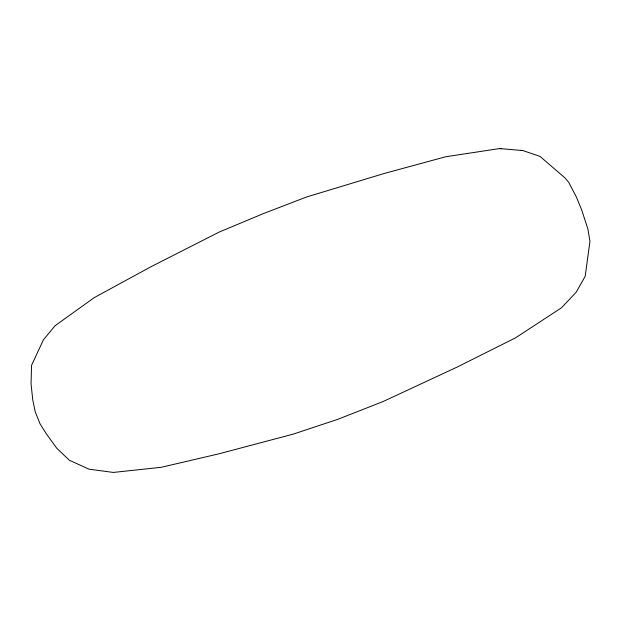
<?xml version="1.0" encoding="UTF-8"?>
<svg xmlns="http://www.w3.org/2000/svg" width="621" height="621" viewBox="0 0 621 621"><rect width="100%" height="100%" fill="white"/><g stroke="black" fill="none" stroke-linecap="round" stroke-linejoin="round"><path stroke-width="0.93" d="M522.742 150.538L499.649 148.566L445.762 156.74L383.801 173.601L306.549 196.997L263.444 213.585L219.244 232.037L150.88 266.782L94.182 297.661L55.075 325.73L43.423 339.803L31.547 365.342L31.05 383.755L32.727 399.676L35.203 411.7L40.023 423.786L46.389 433.916L56.783 448.261L69.381 460.246L89.067 469.197L113.348 472.434L161.243 467.295L218.6 453.904L293.492 434.056L337.746 419.338L383.141 401.523L457.374 366.964L515.523 337.847L561.586 307.713L576.218 292.173L585.184 276.26L589.95 241.313L587.885 229.017L581.73 210.038L576.397 197.051L568.751 182.38L565.087 178.025L539.991 156.376L522.742 150.538L520.817 150.352M499.649 148.566L501.45 148.745"/></g></svg>
